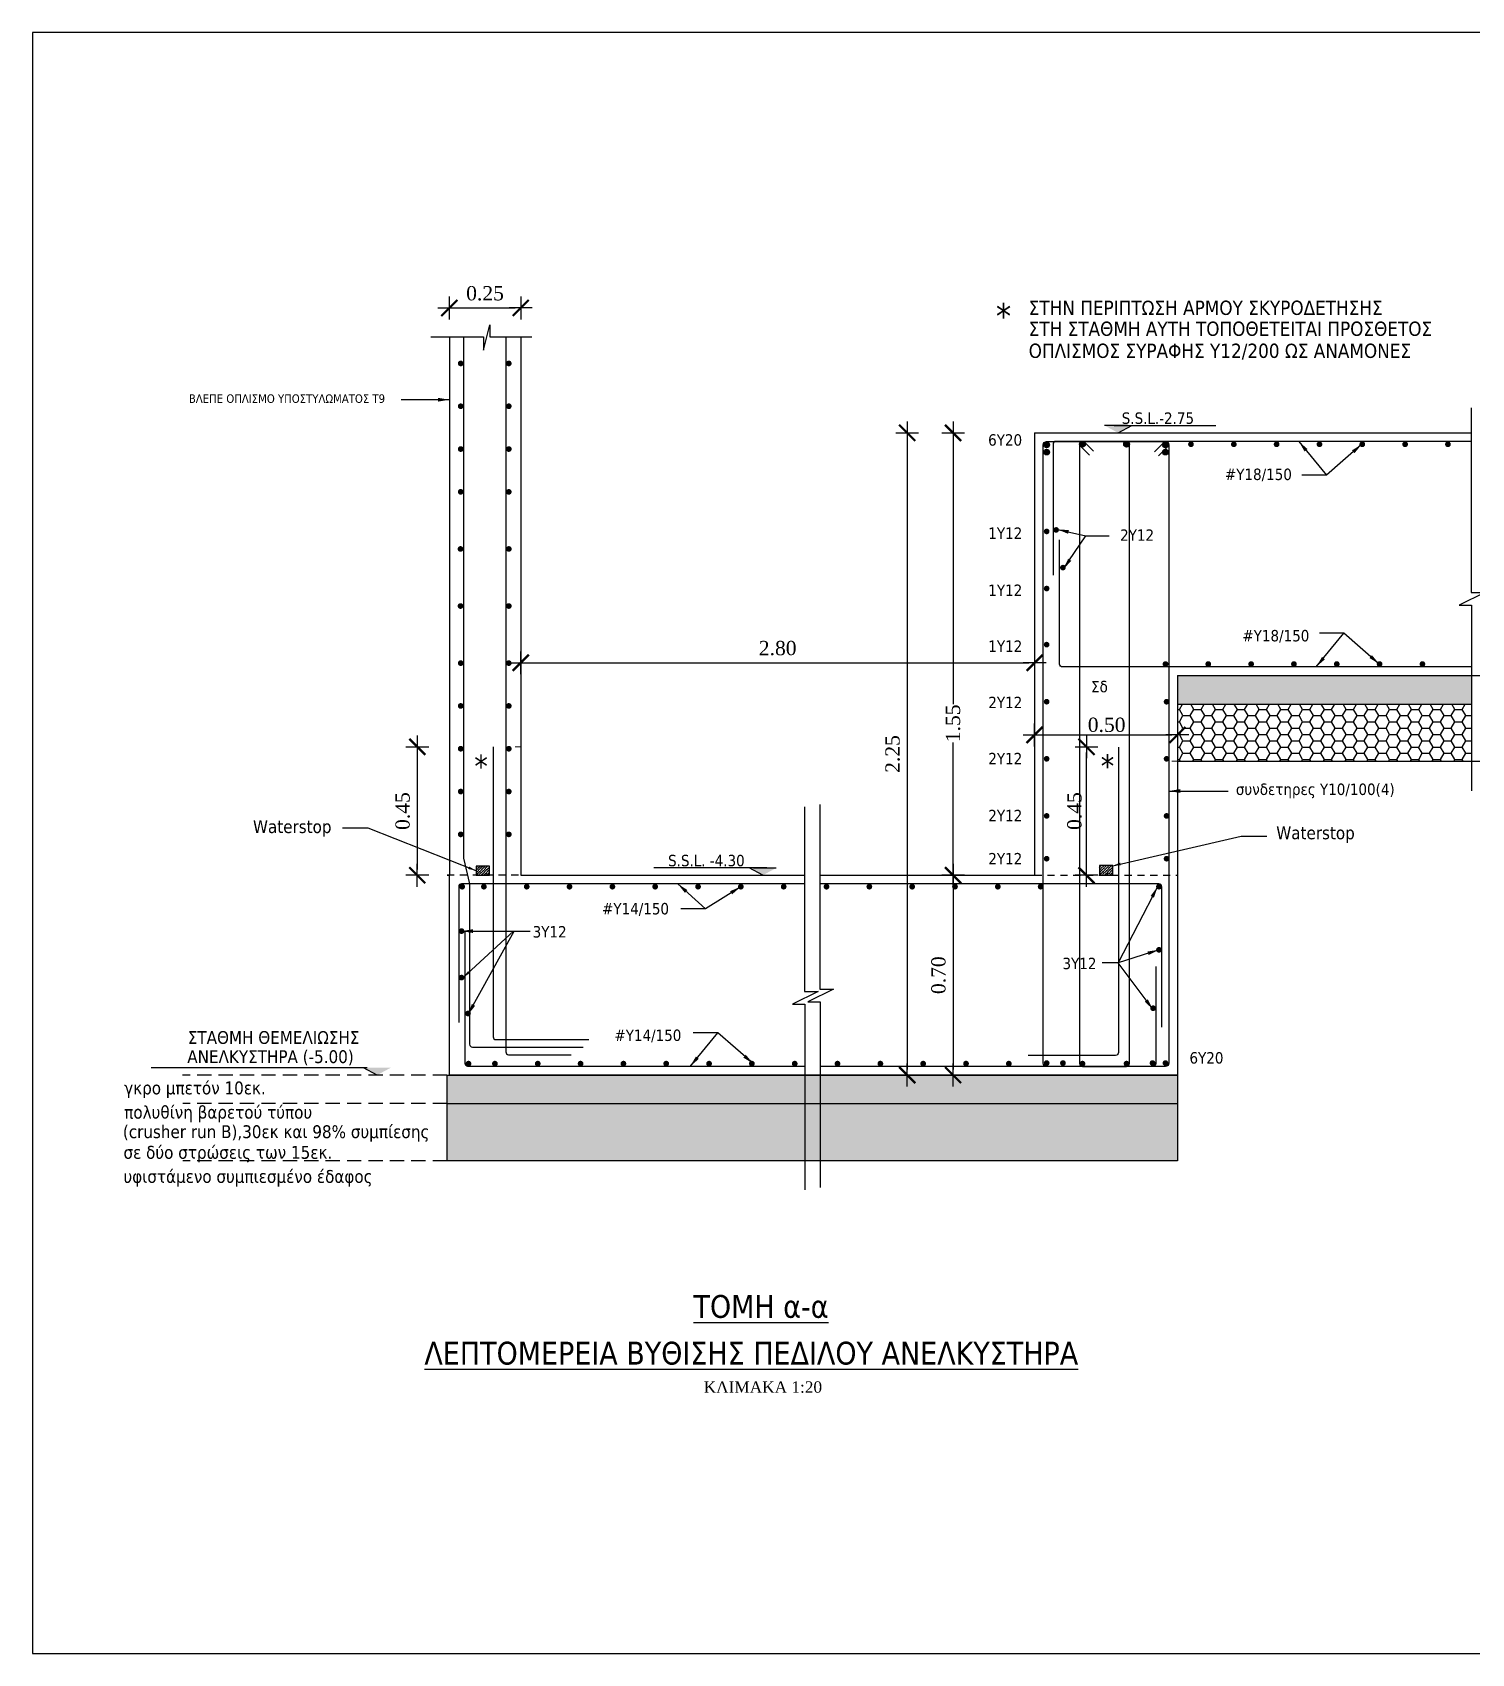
# Model space of a CAD drawing. Header units: millimetres. Extents: x -2171 to 1563, y -1758 to -1505.
# Drawn here: x -1729.93 to -1704.73, y -1584.07 to -1555.67 of the extents above; entities that cross this region are included whole.
import ezdxf

# ---------------------------------------------------------------- set-up
doc = ezdxf.new("R2010")
doc.units = ezdxf.units.MM
doc.header["$PDMODE"] = 32
doc.linetypes.add('DOT', pattern=[0.025, 0, -0.025])
doc.linetypes.add('HIDDEN', pattern=[0.375, 0.25, -0.125])
doc.layers.get('Defpoints').update_dxf_attribs({"color": 6})
for name, color, linetype in [('-S-TOMES', 7, 'Continuous'), ('-S_TEXT', 3, 'Continuous'), ('A-COLUM', 7, 'Continuous'), ('AM_5', 7, 'Continuous'), ('ammoxaliko', 4, 'Continuous'), ('concrete', 252, 'Continuous'), ('dim', 2, 'Continuous'), ('dokoi', 91, 'Continuous'), ('LFEK', 3, 'Continuous'), ('SXK', 6, 'Continuous'), ('SXOLIA', 1, 'Continuous'), ('TEXT-S', 120, 'Continuous')]:
    doc.layers.add(name, color=color, linetype=linetype)
doc.styles.add('1-100', font='arial.ttf', dxfattribs={"width": 0.8})
doc.styles.add('EN-GR', font='wgsimpl.shx', dxfattribs={"width": 1.2})
doc.styles.get("Standard").update_dxf_attribs({"font": 'tahoma.ttf'})
doc.styles.add('timesgr', font='times.ttf')
doc.styles.add('ΠΙΝΑΚΑΚΙ', font='times.ttf')
doc.dimstyles.new('Copy of 1-100', dxfattribs={"dimtxt": 0.18, "dimasz": 0.14, "dimexe": 0.14, "dimexo": 0.1, "dimgap": 0.09, "dimtad": 1, "dimdec": 0, "dimlfac": 100, "dimrnd": 5, "dimzin": 5, "dimdsep": 46, "dimtxsty": '1-100', "dimblk": 'OBLIQUE', "dimcen": 0.09, "dimclrd": 1, "dimclre": 1, "dimclrt": 2, "dimadec": 0, "dimazin": 0, "dimtfac": 1, "dimtdec": 0, "dimtix": 1, "dimtmove": 2, "dimatfit": 3, "dimfxl": 5, "dimfxlon": 1, "dimtolj": 1, "dimtzin": 5, "dimarcsym": 0})
doc.dimstyles.new('DIM-1_20', dxfattribs={"dimscale": 0.5, "dimtxt": 0.5, "dimasz": 0.2, "dimexe": 2, "dimexo": 0, "dimgap": 0.09, "dimtad": 0, "dimlfac": 0.2, "dimrnd": 0.001, "dimzin": 0, "dimdsep": 46, "dimtxsty": 'ΠΙΝΑΚΑΚΙ', "dimblk1": 'ROUDIM1', "dimblk2": 'ROUDIM1', "dimsah": 1, "dimcen": 0.09, "dimdle": 0.05, "dimse1": 1, "dimse2": 1, "dimclre": 240, "dimadec": 0, "dimazin": 0, "dimtfac": 1, "dimtmove": 2, "dimatfit": 3, "dimldrblk": 'ROUDIM1', "dimfxl": 1, "dimtvp": 0.9999, "dimtolj": 1, "dimtzin": 0, "dimarcsym": 0})
doc.dimstyles.new('MYDIM', dxfattribs={"dimtxt": 0.14, "dimasz": 0.2, "dimexe": 0.1, "dimexo": 0.325, "dimgap": 0.1, "dimtad": 1, "dimrnd": 0.05, "dimzin": 4, "dimdsep": 46, "dimtxsty": 'EN-GR', "dimblk1": 'OBLIQUE', "dimblk2": 'OBLIQUE', "dimsah": 1, "dimcen": 2.5, "dimdle": 0.05, "dimclrd": 5, "dimclre": 5, "dimclrt": 5, "dimadec": 0, "dimazin": 0, "dimtfac": 1, "dimtix": 1, "dimtmove": 2, "dimatfit": 0, "dimfxl": 1, "dimtvp": 1, "dimtolj": 1, "dimtzin": 0, "dimlwd": -1, "dimlwe": -1, "dimarcsym": 0})

# ---------------------------------------------------------------- blocks, each defined once
blk = doc.blocks.new('ROUDIM1')
at = {"layer": 'dim'}
for p, q in [((0, 2), (0, -2)), ((2, 0), (-2, 0))]:
    blk.add_line(p, q, dxfattribs=at)
at = {"layer": 'dim', "const_width": 0.4}
blk.add_lwpolyline([(1.41, 1.41), (-1.41, -1.41)], dxfattribs=at)
blk = doc.blocks.new('*D2244')
at = {"layer": 'Defpoints', "color": 0, "ltscale": 0.5, "transparency": 16777216}
for p in [(-1709.879, -1567.975), (-1709.879, -1568.403), (-1712.379, -1568.929)]:
    blk.add_point(p, dxfattribs=at)
at = {"layer": 'dim', "color": 0, "lineweight": -2, "ltscale": 0.8, "transparency": 16777216}
blk.add_line((-1712.279, -1567.975), (-1709.979, -1567.975), dxfattribs=at)
at = {"layer": 'dim', "color": 0, "lineweight": -2, "ltscale": 0.5, "transparency": 16777216, "xscale": 0.1, "yscale": 0.1, "zscale": 0.1, "rotation": 180}
blk.add_blockref('ROUDIM1', (-1712.379, -1567.975), dxfattribs=at)
at = {"layer": 'dim', "color": 0, "lineweight": -2, "ltscale": 0.5, "transparency": 16777216, "xscale": 0.1, "yscale": 0.1, "zscale": 0.1}
blk.add_blockref('ROUDIM1', (-1709.879, -1567.975), dxfattribs=at)
at = {"layer": 'dim', "color": 0, "ltscale": 0.5, "transparency": 16777216, "insert": (-1711.118, -1567.8), "char_height": 0.25, "attachment_point": 5, "style": 'ΠΙΝΑΚΑΚΙ'}
blk.add_mtext('\\A1;0.50', dxfattribs=at)
blk = doc.blocks.new('*D2245')
at = {"layer": 'Defpoints', "color": 0, "ltscale": 0.5, "transparency": 16777216}
for p in [(-1721.379, -1560.495), (-1722.629, -1561), (-1721.379, -1561)]:
    blk.add_point(p, dxfattribs=at)
at = {"layer": 'dim', "color": 0, "lineweight": -2, "ltscale": 0.8, "transparency": 16777216}
blk.add_line((-1722.529, -1560.495), (-1721.479, -1560.495), dxfattribs=at)
at = {"layer": 'dim', "color": 0, "lineweight": -2, "ltscale": 0.5, "transparency": 16777216, "xscale": 0.1, "yscale": 0.1, "zscale": 0.1, "rotation": 180}
blk.add_blockref('ROUDIM1', (-1722.629, -1560.495), dxfattribs=at)
at = {"layer": 'dim', "color": 0, "lineweight": -2, "ltscale": 0.5, "transparency": 16777216, "xscale": 0.1, "yscale": 0.1, "zscale": 0.1}
blk.add_blockref('ROUDIM1', (-1721.379, -1560.495), dxfattribs=at)
at = {"layer": 'dim', "color": 0, "ltscale": 0.5, "transparency": 16777216, "insert": (-1722.004, -1560.24), "char_height": 0.25, "attachment_point": 5, "style": 'ΠΙΝΑΚΑΚΙ'}
blk.add_mtext('\\A1;0.25', dxfattribs=at)
blk = doc.blocks.new('*D2246')
at = {"layer": 'Defpoints', "color": 0, "ltscale": 0.5, "transparency": 16777216}
for p in [(-1712.379, -1562.684), (-1713.807, -1570.434), (-1712.626, -1570.434)]:
    blk.add_point(p, dxfattribs=at)
at = {"layer": 'dim', "color": 0, "lineweight": -2, "ltscale": 0.8, "transparency": 16777216}
for p, q in [((-1713.807, -1562.784), (-1713.807, -1567.437)), ((-1713.807, -1570.334), (-1713.807, -1568.106))]:
    blk.add_line(p, q, dxfattribs=at)
at = {"layer": 'dim', "color": 0, "lineweight": -2, "ltscale": 0.5, "transparency": 16777216, "xscale": 0.1, "yscale": 0.1, "zscale": 0.1}
for p, rotation in [((-1713.807, -1562.684), 90), ((-1713.807, -1570.434), 270)]:
    blk.add_blockref('ROUDIM1', p, dxfattribs=dict(at, rotation=rotation))
at = {"layer": 'dim', "color": 0, "ltscale": 0.5, "transparency": 16777216, "insert": (-1713.807, -1567.772), "char_height": 0.25, "attachment_point": 5, "rotation": 90, "style": 'ΠΙΝΑΚΑΚΙ'}
blk.add_mtext('\\A1;1.55', dxfattribs=at)
blk = doc.blocks.new('*D2247')
at = {"layer": 'Defpoints', "color": 0, "ltscale": 0.5, "transparency": 16777216}
for p in [(-1711.47, -1568.184), (-1709.879, -1568.184), (-1709.879, -1570.434)]:
    blk.add_point(p, dxfattribs=at)
at = {"layer": 'dim', "color": 0, "lineweight": -2, "ltscale": 0.8, "transparency": 16777216}
blk.add_line((-1711.47, -1570.334), (-1711.47, -1568.284), dxfattribs=at)
at = {"layer": 'dim', "color": 0, "lineweight": -2, "ltscale": 0.5, "transparency": 16777216, "xscale": 0.1, "yscale": 0.1, "zscale": 0.1}
for p, rotation in [((-1711.47, -1568.184), 90), ((-1711.47, -1570.434), 270)]:
    blk.add_blockref('ROUDIM1', p, dxfattribs=dict(at, rotation=rotation))
at = {"layer": 'dim', "color": 0, "ltscale": 0.5, "transparency": 16777216, "insert": (-1711.681, -1569.309), "char_height": 0.25, "attachment_point": 5, "rotation": 90, "style": 'ΠΙΝΑΚΑΚΙ'}
blk.add_mtext('\\A1;0.45', dxfattribs=at)
blk = doc.blocks.new('_Oblique')
at = {"color": 0, "linetype": 'ByBlock', "lineweight": -2}
blk.add_line((-0.5, -0.5), (0.5, 0.5), dxfattribs=at)
blk = doc.blocks.new('*D2248')
at = {"layer": 'Defpoints', "color": 0, "ltscale": 0.5, "transparency": 16777216}
for p in [(-1721.773, -1568.184), (-1723.191, -1570.434), (-1722.044, -1570.434)]:
    blk.add_point(p, dxfattribs=at)
at = {"layer": 'dim', "color": 0, "lineweight": -2, "ltscale": 0.8, "transparency": 16777216}
blk.add_line((-1723.191, -1568.284), (-1723.191, -1570.334), dxfattribs=at)
at = {"layer": 'dim', "color": 0, "lineweight": -2, "ltscale": 0.5, "transparency": 16777216, "xscale": 0.1, "yscale": 0.1, "zscale": 0.1}
for p, rotation in [((-1723.191, -1568.184), 90), ((-1723.191, -1570.434), 270)]:
    blk.add_blockref('ROUDIM1', p, dxfattribs=dict(at, rotation=rotation))
at = {"layer": 'dim', "color": 0, "ltscale": 0.5, "transparency": 16777216, "insert": (-1723.446, -1569.309), "char_height": 0.25, "attachment_point": 5, "rotation": 90, "style": 'ΠΙΝΑΚΑΚΙ'}
blk.add_mtext('\\A1;0.45', dxfattribs=at)
blk = doc.blocks.new('*D2249')
at = {"layer": 'Defpoints', "color": 0, "ltscale": 0.5, "transparency": 16777216}
for p in [(-1712.379, -1562.684), (-1721.379, -1562.934), (-1712.379, -1566.711)]:
    blk.add_point(p, dxfattribs=at)
at = {"layer": 'dim', "color": 0, "lineweight": -2, "ltscale": 0.8, "transparency": 16777216}
blk.add_line((-1721.279, -1566.711), (-1712.479, -1566.711), dxfattribs=at)
at = {"layer": 'dim', "color": 0, "lineweight": -2, "ltscale": 0.5, "transparency": 16777216, "xscale": 0.1, "yscale": 0.1, "zscale": 0.1, "rotation": 180}
blk.add_blockref('ROUDIM1', (-1721.379, -1566.711), dxfattribs=at)
at = {"layer": 'dim', "color": 0, "lineweight": -2, "ltscale": 0.5, "transparency": 16777216, "xscale": 0.1, "yscale": 0.1, "zscale": 0.1}
blk.add_blockref('ROUDIM1', (-1712.379, -1566.711), dxfattribs=at)
at = {"layer": 'dim', "color": 0, "ltscale": 0.5, "transparency": 16777216, "insert": (-1716.879, -1566.456), "char_height": 0.25, "attachment_point": 5, "style": 'ΠΙΝΑΚΑΚΙ'}
blk.add_mtext('\\A1;\\fTimes New Roman|b0|i0|c0|p18;2.80', dxfattribs=at)
blk = doc.blocks.new('*D2250')
at = {"layer": 'Defpoints', "color": 0, "ltscale": 0.5, "transparency": 16777216}
for p in [(-1713.807, -1570.434), (-1713.807, -1573.934), (-1713.807, -1573.934)]:
    blk.add_point(p, dxfattribs=at)
at = {"layer": 'dim', "color": 0, "lineweight": -2, "ltscale": 0.8, "transparency": 16777216}
blk.add_line((-1713.807, -1570.534), (-1713.807, -1573.834), dxfattribs=at)
at = {"layer": 'dim', "color": 0, "lineweight": -2, "ltscale": 0.5, "transparency": 16777216, "xscale": 0.1, "yscale": 0.1, "zscale": 0.1}
for p, rotation in [((-1713.807, -1570.434), 90), ((-1713.807, -1573.934), 270)]:
    blk.add_blockref('ROUDIM1', p, dxfattribs=dict(at, rotation=rotation))
at = {"layer": 'dim', "color": 0, "ltscale": 0.5, "transparency": 16777216, "insert": (-1714.062, -1572.184), "char_height": 0.25, "attachment_point": 5, "rotation": 90, "style": 'ΠΙΝΑΚΑΚΙ'}
blk.add_mtext('\\A1;0.70', dxfattribs=at)
blk = doc.blocks.new('*D2251')
at = {"layer": 'Defpoints', "color": 0, "ltscale": 0.5, "transparency": 16777216}
for p in [(-1704.732, -1562.684), (-1702.181, -1562.684), (-1704.728, -1566.934)]:
    blk.add_point(p, dxfattribs=at)
at = {"layer": 'dim', "color": 0, "lineweight": -2, "ltscale": 0.8, "transparency": 16777216}
blk.add_line((-1702.181, -1566.834), (-1702.181, -1562.784), dxfattribs=at)
at = {"layer": 'dim', "color": 0, "lineweight": -2, "ltscale": 0.5, "transparency": 16777216, "xscale": 0.1, "yscale": 0.1, "zscale": 0.1}
for p, rotation in [((-1702.181, -1562.684), 90), ((-1702.181, -1566.934), 270)]:
    blk.add_blockref('ROUDIM1', p, dxfattribs=dict(at, rotation=rotation))
at = {"layer": 'dim', "color": 0, "ltscale": 0.5, "transparency": 16777216, "insert": (-1702.436, -1564.809), "char_height": 0.25, "attachment_point": 5, "rotation": 90, "style": 'ΠΙΝΑΚΑΚΙ'}
blk.add_mtext('\\A1;0.85', dxfattribs=at)
blk = doc.blocks.new('*D2252')
at = {"layer": 'Defpoints', "color": 0, "ltscale": 0.5, "transparency": 16777216}
for p in [(-1712.379, -1562.684), (-1714.611, -1573.934), (-1712.379, -1573.934)]:
    blk.add_point(p, dxfattribs=at)
at = {"layer": 'dim', "color": 0, "lineweight": -2, "ltscale": 0.8, "transparency": 16777216}
blk.add_line((-1714.611, -1562.784), (-1714.611, -1573.834), dxfattribs=at)
at = {"layer": 'dim', "color": 0, "lineweight": -2, "ltscale": 0.5, "transparency": 16777216, "xscale": 0.1, "yscale": 0.1, "zscale": 0.1}
for p, rotation in [((-1714.611, -1562.684), 90), ((-1714.611, -1573.934), 270)]:
    blk.add_blockref('ROUDIM1', p, dxfattribs=dict(at, rotation=rotation))
at = {"layer": 'dim', "color": 0, "ltscale": 0.5, "transparency": 16777216, "insert": (-1714.866, -1568.309), "char_height": 0.25, "attachment_point": 5, "rotation": 90, "style": 'ΠΙΝΑΚΑΚΙ'}
blk.add_mtext('\\A1;2.25', dxfattribs=at)

msp = doc.modelspace()

# ---------------------------------------------------------------- hatches: boundary and pattern name
at = {"layer": 'AM_5', "ltscale": 0.5, "transparency": 33554572}
h = msp.add_hatch(dxfattribs=at)
h.set_pattern_fill('ANSI36', color=8, scale=0.01)
h.set_pattern_definition([(45, (-1722.161123, -1570.433598), (0.016838, 0.0617393), [0.079375, -0.015875, 0, -0.015875])])
h.paths.add_polyline_path([(-1722.1611, -1570.4336), (-1721.9269, -1570.4336), (-1721.9269, -1570.2725), (-1722.1611, -1570.2725)])
h = msp.add_hatch(dxfattribs=at)
h.set_pattern_fill('ANSI36', color=8, scale=0.01)
h.set_pattern_definition([(45, (-1711.245756, -1570.433598), (0.016838, 0.0617393), [0.079375, -0.015875, 0, -0.015875])])
h.paths.add_polyline_path([(-1711.2458, -1570.4336), (-1711.0116, -1570.4336), (-1711.0116, -1570.2617), (-1711.2458, -1570.2617)])
at = {"layer": 'ammoxaliko'}
h = msp.add_hatch(dxfattribs=at)
h.set_pattern_fill('HONEY', color=256, scale=0.04, style=0)
h.set_pattern_definition([(0, (-1961.43205, -1538.49099), (0.1905, 0.109985226), [0.127, -0.254]), (120, (-1961.43205, -1538.49099), (-0.1905, 0.109985227), [0.127, -0.254]), (60, (-1961.43205, -1538.49099), (4e-10, 0.21997045), [-0.254, 0.127])])
h.paths.add_polyline_path([(-1709.8787, -1567.4336), (-1709.8787, -1568.4336), (-1704.7275, -1568.4336), (-1704.7275, -1567.4336)])
h = msp.add_hatch(dxfattribs=at)
h.set_pattern_fill('HONEY', color=256, style=0)
h.set_pattern_definition([(0, (-3046.03776, -1621.50093), (0.1875, 0.1082531755), [0.125, -0.25]), (120, (-3046.03776, -1621.50093), (-0.1875, 0.1082531755), [0.125, -0.25]), (60, (-3046.03776, -1621.50093), (0, 0.216506351), [-0.25, 0.125])])
h.paths.add_polyline_path([(-1722.6708, -1574.4336), (-1722.6708, -1575.4336), (-1709.8787, -1575.4336), (-1709.8787, -1574.4336)])
at = {"layer": 'concrete', "linetype": 'Continuous', "lineweight": 0}
for points in [[(-1709.8787, -1566.9336), (-1709.8787, -1567.4336), (-1704.7275, -1567.4336), (-1704.7275, -1566.9336)], [(-1722.6708, -1573.9336), (-1722.6708, -1574.4336), (-1709.8787, -1574.4336), (-1709.8787, -1573.9336), (-1709.8787, -1573.9336)]]:
    msp.add_hatch(color=256, dxfattribs=at).paths.add_polyline_path(points)
at = {"layer": 'LFEK'}
for points in [[(-1712.1187, -1562.8936, -1), (-1712.2187, -1562.8936, -1)], [(-1711.4908, -1562.8836, -1), (-1711.5908, -1562.8836, -1)], [(-1710.7193, -1562.8836, -1), (-1710.8193, -1562.8836, -1)], [(-1710.0387, -1562.8936, -1), (-1710.1387, -1562.8936, -1)], [(-1712.1187, -1563.0206, -1), (-1712.2187, -1563.0206, -1)], [(-1710.0387, -1563.0206, -1), (-1710.1387, -1563.0206, -1)], [(-1712.1187, -1564.4104, -1), (-1712.2187, -1564.4104, -1)], [(-1711.9532, -1564.3836, -1), (-1712.0532, -1564.3836, -1)], [(-1711.8343, -1565.044, -1), (-1711.9343, -1565.044, -1)], [(-1712.1187, -1565.4104, -1), (-1712.2187, -1565.4104, -1)], [(-1712.1187, -1566.3936, -1), (-1712.2187, -1566.3936, -1)], [(-1712.1187, -1567.3936, -1), (-1712.2187, -1567.3936, -1)], [(-1710.019, -1567.3936, -1), (-1710.119, -1567.3936, -1)], [(-1712.1187, -1568.3936, -1), (-1712.2187, -1568.3936, -1)], [(-1710.019, -1568.3936, -1), (-1710.119, -1568.3936, -1)], [(-1712.1187, -1569.3936, -1), (-1712.2187, -1569.3936, -1)], [(-1710.019, -1569.3936, -1), (-1710.119, -1569.3936, -1)], [(-1712.1187, -1570.1436, -1), (-1712.2187, -1570.1436, -1)], [(-1710.019, -1570.1436, -1), (-1710.119, -1570.1436, -1)]]:
    msp.add_hatch(color=256, dxfattribs=at).paths.add_polyline_path(points)
at = {"layer": 'SXK', "ltscale": 0.001}
for points in [[(-1710.7512, -1562.5554), (-1710.679, -1562.5554), (-1710.9161, -1562.6836), (-1711.1531, -1562.5554)], [(-1717.3053, -1570.3054), (-1717.3774, -1570.3054), (-1717.1404, -1570.4336), (-1716.9033, -1570.3054)], [(-1724.0575, -1573.8054), (-1724.1296, -1573.8054), (-1723.8926, -1573.9336), (-1723.6555, -1573.8054)]]:
    msp.add_hatch(color=1, dxfattribs=at).paths.add_polyline_path(points)

# ---------------------------------------------------------------- linework, layer by layer
at = {"layer": '-S-TOMES'}
for p, q in [((-1722.6287, -1560.9996), (-1722.6287, -1570.4336)), ((-1712.3787, -1562.6836), (-1704.732, -1562.6836)), ((-1712.3787, -1562.6836), (-1712.3787, -1570.4336)), ((-1721.3787, -1562.9336), (-1721.3787, -1570.4336)), ((-1709.8787, -1566.9336), (-1704.7275, -1566.9336)), ((-1709.8787, -1566.9336), (-1709.8787, -1573.9336)), ((-1721.3787, -1570.4336), (-1716.4078, -1570.4336)), ((-1722.669, -1573.9336), (-1709.8787, -1573.9336))]:
    msp.add_line(p, q, dxfattribs=at)
at = {"layer": '-S_TEXT', "ltscale": 5}
msp.add_lwpolyline([(-1688.9802, -1555.6684), (-1729.9302, -1555.6684), (-1729.9302, -1584.0684), (-1688.9802, -1584.0684)], close=True, dxfattribs=at)
at = {"layer": 'A-COLUM'}
for p, q in [((-1721.3787, -1561.0041), (-1721.3787, -1570.4336)), ((-1721.3787, -1562.4336), (-1721.3787, -1570.4336)), ((-1722.669, -1570.4336), (-1722.6287, -1570.4336)), ((-1722.6287, -1573.9336), (-1722.6287, -1570.4336)), ((-1716.139, -1570.4336), (-1712.3787, -1570.4336)), ((-1709.8787, -1573.9336), (-1722.6287, -1573.9336))]:
    msp.add_line(p, q, dxfattribs=at)
at = {"layer": 'A-COLUM', "linetype": 'HIDDEN'}
for p, q in [((-1704.7275, -1566.9336), (-1699.8078, -1566.9336)), ((-1704.7275, -1566.9336), (-1699.8078, -1566.9336)), ((-1704.7275, -1568.4336), (-1699.8078, -1568.4336)), ((-1704.7275, -1568.4336), (-1699.8078, -1568.4336)), ((-1722.6708, -1573.9336), (-1727.305, -1573.9336)), ((-1722.6708, -1574.4336), (-1727.2972, -1574.4336)), ((-1722.6708, -1575.4336), (-1727.2934, -1575.4336))]:
    msp.add_line(p, q, dxfattribs=at)
at = {"layer": 'A-COLUM'}
for points in [[(-1722.9507, -1560.9996), (-1722.0288, -1560.9996), (-1722.0288, -1561.2368), (-1721.9214, -1560.7884), (-1721.9214, -1561.0041), (-1721.1861, -1561.0041)], [(-1704.732, -1562.2465), (-1704.732, -1565.4791), (-1704.4948, -1565.4791), (-1704.9432, -1565.7004), (-1704.7275, -1565.7004), (-1704.7275, -1568.9521)], [(-1716.4078, -1569.2371), (-1716.4078, -1572.4697), (-1716.1705, -1572.4697), (-1716.6189, -1572.6911), (-1716.4033, -1572.6911), (-1716.4033, -1575.9427)], [(-1716.139, -1569.1968), (-1716.139, -1572.4294), (-1715.9018, -1572.4294), (-1716.3502, -1572.6508), (-1716.1345, -1572.6508), (-1716.1345, -1575.9024)]]:
    msp.add_lwpolyline(points, dxfattribs=at)
at = {"layer": 'AM_5', "ltscale": 0.5}
for points in [[(-1722.1611, -1570.4336), (-1721.9269, -1570.4336), (-1721.9269, -1570.2725), (-1722.1611, -1570.2725)], [(-1711.2458, -1570.4336), (-1711.0116, -1570.4336), (-1711.0116, -1570.2617), (-1711.2458, -1570.2617)]]:
    msp.add_lwpolyline(points, close=True, dxfattribs=at)
at = {"layer": 'dim', "linetype": 'DOT', "lineweight": 0, "ltscale": 500}
for p, q in [((-1721.3787, -1568.1836), (-1722.1664, -1568.1836)), ((-1709.8787, -1568.4336), (-1712.3787, -1568.4336))]:
    msp.add_line(p, q, dxfattribs=at)
at = {"layer": 'dokoi', "color": 10, "linetype": 'HIDDEN', "ltscale": 0.5}
for p, q in [((-1721.419, -1570.4336), (-1722.669, -1570.4336)), ((-1712.3787, -1570.4336), (-1709.8787, -1570.4336))]:
    msp.add_line(p, q, dxfattribs=at)
at = {"layer": 'LFEK'}
msp.add_lwpolyline([(-1722.3787, -1560.9996), (-1722.3787, -1570.1329)], dxfattribs=at)
for points in [[(-1721.6406, -1561.0041), (-1721.6406, -1573.528, 0.4142136), (-1721.5906, -1573.578), (-1720.4965, -1573.578)], [(-1704.732, -1562.8336), (-1712.006, -1562.8336, 0.4142136), (-1712.056, -1562.8836), (-1712.056, -1565.1792)], [(-1711.4201, -1563.0751), (-1711.5762, -1562.919, -1), (-1711.5055, -1562.8482), (-1711.3494, -1563.0044)], [(-1710.2094, -1563.0851), (-1710.0533, -1562.929, 1), (-1710.124, -1562.8582), (-1710.2801, -1563.0144)], [(-1704.7275, -1566.7836), (-1711.8911, -1566.7836, -0.4142136), (-1711.9411, -1566.7336), (-1711.9411, -1564.5591)], [(-1721.8621, -1568.1836), (-1721.8621, -1573.2621, 0.4142136), (-1721.8121, -1573.3121), (-1720.1867, -1573.3121)], [(-1710.9107, -1568.1871), (-1710.9107, -1573.5396, -0.4142136), (-1710.9607, -1573.5896), (-1712.4932, -1573.5896)], [(-1722.3787, -1570.1329), (-1722.2773, -1570.5836), (-1722.2746, -1573.3945, 0.4139258), (-1722.2246, -1573.4444), (-1720.2826, -1573.4444)], [(-1716.4078, -1570.5836), (-1722.414, -1570.5836, 0.4142136), (-1722.464, -1570.6336), (-1722.464, -1573.0133)], [(-1710.1519, -1573.0949), (-1710.1519, -1570.6336, 0.4142136), (-1710.2019, -1570.5836), (-1716.139, -1570.5836)], [(-1716.4033, -1573.7836), (-1722.3024, -1573.7836, -0.4142136), (-1722.3524, -1573.7336), (-1722.3524, -1571.4063)], [(-1710.2568, -1572.031), (-1710.2568, -1573.7336, -0.4142136), (-1710.3068, -1573.7836), (-1716.1345, -1573.7836)]]:
    msp.add_lwpolyline(points, format="xyb", dxfattribs=at)
at = {"layer": 'LFEK', "const_width": 0.05}
for points in [[(-1722.4549, -1561.4672, 1), (-1722.4049, -1561.4672, 1)], [(-1721.563, -1561.4672, -1), (-1721.613, -1561.4672, -1)], [(-1722.4549, -1562.2172, 1), (-1722.4049, -1562.2172, 1)], [(-1721.563, -1562.2172, -1), (-1721.613, -1562.2172, -1)], [(-1709.6163, -1562.8836, -1), (-1709.6663, -1562.8836, -1)], [(-1708.8663, -1562.8836, -1), (-1708.9163, -1562.8836, -1)], [(-1708.1163, -1562.8836, -1), (-1708.1663, -1562.8836, -1)], [(-1707.3663, -1562.8836, -1), (-1707.4163, -1562.8836, -1)], [(-1706.6163, -1562.8836, -1), (-1706.6663, -1562.8836, -1)], [(-1705.8663, -1562.8836, -1), (-1705.9163, -1562.8836, -1)], [(-1705.1163, -1562.8836, -1), (-1705.1663, -1562.8836, -1)], [(-1722.4549, -1562.9672, 1), (-1722.4049, -1562.9672, 1)], [(-1721.563, -1562.9672, -1), (-1721.613, -1562.9672, -1)], [(-1722.4549, -1563.7172, 1), (-1722.4049, -1563.7172, 1)], [(-1721.563, -1563.7172, -1), (-1721.613, -1563.7172, -1)], [(-1722.4081, -1564.7172, -1), (-1722.4581, -1564.7172, -1)], [(-1721.563, -1564.7172, -1), (-1721.613, -1564.7172, -1)], [(-1722.4081, -1565.7172, -1), (-1722.4581, -1565.7172, -1)], [(-1721.563, -1565.7172, -1), (-1721.613, -1565.7172, -1)], [(-1722.4549, -1566.7172, 1), (-1722.4049, -1566.7172, 1)], [(-1721.563, -1566.7172, -1), (-1721.613, -1566.7172, -1)], [(-1710.0632, -1566.7336, -1), (-1710.1132, -1566.7336, -1)], [(-1709.3132, -1566.7336, -1), (-1709.3632, -1566.7336, -1)], [(-1708.5632, -1566.7336, -1), (-1708.6132, -1566.7336, -1)], [(-1707.8132, -1566.7336, -1), (-1707.8632, -1566.7336, -1)], [(-1707.0632, -1566.7336, -1), (-1707.1132, -1566.7336, -1)], [(-1706.3132, -1566.7336, -1), (-1706.3632, -1566.7336, -1)], [(-1705.5632, -1566.7336, -1), (-1705.6132, -1566.7336, -1)], [(-1722.4549, -1567.4672, 1), (-1722.4049, -1567.4672, 1)], [(-1721.563, -1567.4672, -1), (-1721.613, -1567.4672, -1)], [(-1722.4549, -1568.2172, 1), (-1722.4049, -1568.2172, 1)], [(-1721.563, -1568.2172, -1), (-1721.613, -1568.2172, -1)], [(-1722.4549, -1568.9672, 1), (-1722.4049, -1568.9672, 1)], [(-1721.563, -1568.9672, -1), (-1721.613, -1568.9672, -1)], [(-1722.4549, -1569.7172, 1), (-1722.4049, -1569.7172, 1)], [(-1721.563, -1569.7172, -1), (-1721.613, -1569.7172, -1)], [(-1722.4293, -1570.6336, 1), (-1722.3793, -1570.6336, 1)], [(-1722.0489, -1570.6336, 1), (-1721.9989, -1570.6336, 1)], [(-1721.2989, -1570.6336, 1), (-1721.2489, -1570.6336, 1)], [(-1720.5489, -1570.6336, 1), (-1720.4989, -1570.6336, 1)], [(-1719.7989, -1570.6336, 1), (-1719.7489, -1570.6336, 1)], [(-1719.0489, -1570.6336, 1), (-1718.9989, -1570.6336, 1)], [(-1718.2989, -1570.6336, 1), (-1718.2489, -1570.6336, 1)], [(-1717.5489, -1570.6336, 1), (-1717.4989, -1570.6336, 1)], [(-1716.7989, -1570.6336, 1), (-1716.7489, -1570.6336, 1)], [(-1716.0489, -1570.6336, 1), (-1715.9989, -1570.6336, 1)], [(-1715.2989, -1570.6336, 1), (-1715.2489, -1570.6336, 1)], [(-1714.5489, -1570.6336, 1), (-1714.4989, -1570.6336, 1)], [(-1713.7989, -1570.6336, 1), (-1713.7489, -1570.6336, 1)], [(-1713.0489, -1570.6336, 1), (-1712.9989, -1570.6336, 1)], [(-1712.2989, -1570.6336, 1), (-1712.2489, -1570.6336, 1)], [(-1710.2269, -1570.6336, 1), (-1710.1769, -1570.6336, 1)], [(-1722.3898, -1571.4118, -1), (-1722.4398, -1571.4118, -1)], [(-1710.2269, -1571.7397, 1), (-1710.1769, -1571.7397, 1)], [(-1722.3898, -1572.2263, -1), (-1722.4398, -1572.2263, -1)], [(-1710.3296, -1572.7626, 1), (-1710.2796, -1572.7626, 1)], [(-1722.2777, -1572.8546, -1), (-1722.3277, -1572.8546, -1)], [(-1722.3186, -1573.7336, -1), (-1722.2686, -1573.7336, -1)], [(-1721.8558, -1573.7336, -1), (-1721.8058, -1573.7336, -1)], [(-1721.1058, -1573.7336, -1), (-1721.0558, -1573.7336, -1)], [(-1720.3558, -1573.7336, -1), (-1720.3058, -1573.7336, -1)], [(-1719.6058, -1573.7336, -1), (-1719.5558, -1573.7336, -1)], [(-1718.8558, -1573.7336, -1), (-1718.8058, -1573.7336, -1)], [(-1718.1058, -1573.7336, -1), (-1718.0558, -1573.7336, -1)], [(-1717.3558, -1573.7336, -1), (-1717.3058, -1573.7336, -1)], [(-1716.6058, -1573.7336, -1), (-1716.5558, -1573.7336, -1)], [(-1715.8558, -1573.7336, -1), (-1715.8058, -1573.7336, -1)], [(-1715.1058, -1573.7336, -1), (-1715.0558, -1573.7336, -1)], [(-1714.3558, -1573.7336, -1), (-1714.3058, -1573.7336, -1)], [(-1713.6058, -1573.7336, -1), (-1713.5558, -1573.7336, -1)], [(-1712.8558, -1573.7336, -1), (-1712.8058, -1573.7336, -1)], [(-1712.1937, -1573.7236, 1), (-1712.1437, -1573.7236, 1)], [(-1711.9082, -1573.7236, 1), (-1711.8582, -1573.7236, 1)], [(-1711.5658, -1573.7336, 1), (-1711.5158, -1573.7336, 1)], [(-1710.7943, -1573.7336, 1), (-1710.7443, -1573.7336, 1)], [(-1710.3392, -1573.7236, 1), (-1710.2892, -1573.7236, 1)], [(-1710.1137, -1573.7236, 1), (-1710.0637, -1573.7236, 1)]]:
    msp.add_lwpolyline(points, format="xyb", close=True, dxfattribs=at)
at = {"layer": 'LFEK'}
for points in [[(-1710.0887, -1573.7836), (-1712.1687, -1573.7836, -0.4142136), (-1712.2287, -1573.7236), (-1712.2287, -1562.8936, -0.4142136), (-1712.1687, -1562.8336), (-1710.0887, -1562.8336, -0.4142136), (-1710.0287, -1562.8936), (-1710.0287, -1573.7236, -0.4142136)], [(-1710.7193, -1562.8836, 0.4142136), (-1710.7693, -1562.8336), (-1711.5408, -1562.8336, 0.4142136), (-1711.5908, -1562.8836), (-1711.5908, -1573.7336, 0.4142136), (-1711.5408, -1573.7836), (-1710.7693, -1573.7836, 0.4142136), (-1710.7193, -1573.7336)]]:
    msp.add_lwpolyline(points, format="xyb", close=True, dxfattribs=at)
at = {"layer": 'LFEK', "ltscale": 0.001}
for centre in [(-1712.1687, -1562.8936), (-1711.5408, -1562.8836), (-1710.7693, -1562.8836), (-1710.0887, -1562.8936), (-1712.1687, -1563.0206), (-1710.0887, -1563.0206)]:
    msp.add_circle(centre, 0.05, dxfattribs=at)
at = {"layer": 'SXK', "color": 1}
for p, q in [((-1710.7512, -1562.5554), (-1711.1531, -1562.5554)), ((-1710.9882, -1562.5554), (-1709.206, -1562.5554)), ((-1710.9161, -1562.6836), (-1710.679, -1562.5554)), ((-1717.0682, -1570.3054), (-1719.0504, -1570.3054)), ((-1717.1404, -1570.4336), (-1717.3774, -1570.3054)), ((-1717.3053, -1570.3054), (-1716.9033, -1570.3054)), ((-1724.07, -1573.8054), (-1727.8503, -1573.8054)), ((-1723.8926, -1573.9336), (-1724.1296, -1573.8054))]:
    msp.add_line(p, q, dxfattribs=at)
at = {"layer": 'SXOLIA'}
for p, q in [((-1709.8787, -1567.4336), (-1704.7275, -1567.4336)), ((-1709.8787, -1568.4336), (-1704.7275, -1568.4336)), ((-1722.6708, -1573.9336), (-1722.6708, -1575.4336)), ((-1722.6708, -1574.4336), (-1709.8787, -1574.4336)), ((-1722.6287, -1574.4336), (-1709.8787, -1574.4336)), ((-1709.8787, -1575.4336), (-1722.669, -1575.4336))]:
    msp.add_line(p, q, dxfattribs=at)
at = {"layer": 'SXOLIA', "ltscale": 1000}
msp.add_line((-1709.8787, -1573.9336), (-1709.8787, -1575.4336), dxfattribs=at)

# ---------------------------------------------------------------- texts
at = {"layer": '-S_TEXT'}
for s, p in [('Waterstop', (-1726.0679, -1569.6939)), ('Waterstop', (-1708.1478, -1569.8031)), ('ΣΤΑΘΜΗ ΘΕΜΕΛΙΩΣΗΣ', (-1727.2085, -1573.388)), ('ΑΝΕΛΚΥΣΤΗΡΑ (-5.00)', (-1727.2181, -1573.7237)), ('γκρο μπετόν 10εκ.', (-1728.3222, -1574.2713)), ('πολυθίνη βαρετού τύπου', (-1728.3222, -1574.6966)), ('(crusher run B),30εκ και 98%%% συμπίεσης', (-1728.3465, -1575.0386)), ('σε δύο στρώσεις των 15εκ. ', (-1728.3358, -1575.4004)), ('υφιστάμενο συμπιεσμένο έδαφος', (-1728.3365, -1575.8225))]:
    msp.add_text(s, height=0.225, dxfattribs=at).set_placement(p)
at = {"layer": 'SXK', "color": 10}
for height, p in [(0.45, (-1713.056, -1560.8599)), (0.4, (-1722.1913, -1568.7222)), (0.4, (-1711.2211, -1568.718))]:
    msp.add_text('*', height=height, dxfattribs=at).set_placement(p)
at = {"layer": 'SXK', "color": 3}
for s, p in [('%%UΤΟΜΗ α-α', (-1718.3535, -1578.187)), ('%%UΛΕΠΤΟΜΕΡΕΙΑ ΒΥΘΙΣΗΣ ΠΕΔΙΛΟΥ ΑΝΕΛΚΥΣΤΗΡΑ', (-1723.0659, -1579.0054))]:
    msp.add_text(s, height=0.4, dxfattribs=at).set_placement(p)
at = {"layer": 'TEXT-S'}
for s, height, p in [('ΣΤΗΝ ΠΕΡΙΠΤΩΣΗ ΑΡΜΟΥ ΣΚΥΡΟΔΕΤΗΣΗΣ', 0.25, (-1712.4838, -1560.6171)), ('ΣΤΗ ΣΤΑΘΜΗ ΑΥΤΗ ΤΟΠΟΘΕΤΕΙΤΑΙ ΠΡΟΣΘΕΤΟΣ', 0.25, (-1712.4838, -1560.984)), ('ΟΠΛΙΣΜΟΣ ΣΥΡΑΦΗΣ Υ12/200 ΩΣ ΑΝΑΜΟΝΕΣ', 0.25, (-1712.4838, -1561.3703)), ('ΒΛΕΠΕ ΟΠΛΙΣΜΟ ΥΠΟΣΤΥΛΩΜΑΤΟΣ T9', 0.15, (-1727.1906, -1562.1583)), ('S.S.L.-2.75', 0.2, (-1710.8538, -1562.5256)), ('6Y20', 0.2, (-1713.1932, -1562.9074)), ('#Y18/150', 0.2, (-1709.0464, -1563.5099)), ('1Y12', 0.2, (-1713.1903, -1564.5411)), ('2Y12', 0.2, (-1710.8822, -1564.5746)), ('1Y12', 0.2, (-1713.1903, -1565.5411)), ('#Y18/150', 0.2, (-1708.7407, -1566.3363)), ('1Y12', 0.2, (-1713.1903, -1566.5203)), ('Σδ', 0.2, (-1711.3905, -1567.2282)), ('2Y12', 0.2, (-1713.1903, -1567.5063)), ('2Y12', 0.2, (-1713.1903, -1568.4895)), ('συνδετηρες Y10/100(4)', 0.2, (-1708.8544, -1569.0272)), ('2Y12', 0.2, (-1713.1903, -1569.4873)), ('S.S.L. -4.30', 0.2, (-1718.7982, -1570.2756)), ('2Y12', 0.2, (-1713.1903, -1570.2434)), ('#Y14/150', 0.2, (-1719.9542, -1571.119)), ('3Y12', 0.2, (-1721.1696, -1571.5239)), ('3Y12', 0.2, (-1711.8911, -1572.0785)), ('#Y14/150', 0.2, (-1719.738, -1573.3363)), ('6Y20', 0.2, (-1709.6674, -1573.7322))]:
    msp.add_text(s, height=height, dxfattribs=at).set_placement(p)
at = {"layer": 'TEXT-S', "style": 'timesgr'}
msp.add_text('ΚΛΙΜΑΚΑ 1:20', height=0.2, dxfattribs=at).set_placement((-1718.1752, -1579.4992))

# ---------------------------------------------------------------- dimensions: what is measured, and where the dimension line sits
at = {"layer": 'dim', "ltscale": 0.8}
dim = msp.add_linear_dim(base=(-1721.3787, -1560.4951), p1=(-1722.6287, -1560.9996), p2=(-1721.3787, -1560.9996), text='0.25', dimstyle='DIM-1_20', dxfattribs=at)
dim.commit()
dim.dimension.update_dxf_attribs({"geometry": '*D2245', "text_midpoint": (-1722.0037, -1560.2401)})
for base, p1, p2, picture, middle in [((-1714.6106, -1573.9336), (-1712.3787, -1562.6836), (-1712.3787, -1573.9336), '*D2252', (-1714.8656, -1568.3086)), ((-1702.1814, -1562.6836), (-1704.7275, -1566.9336), (-1704.732, -1562.6836), '*D2251', (-1702.4364, -1564.8086)), ((-1713.8071, -1573.9336), (-1713.8071, -1570.4336), (-1713.8071, -1573.9336), '*D2250', (-1714.0621, -1572.1836))]:
    dim = msp.add_linear_dim(base=base, p1=p1, p2=p2, angle=90, dimstyle='DIM-1_20', override={"dimblk1": 'ROUDIM1', "dimblk2": 'ROUDIM1'}, dxfattribs=at)
    dim.commit()
    dim.dimension.update_dxf_attribs({"geometry": picture, "text_midpoint": middle})
for base, p1, p2, picture, middle in [((-1713.8071, -1570.4336), (-1712.3787, -1562.6836), (-1712.6257, -1570.4336), '*D2246', (-1713.8071, -1567.7716)), ((-1711.4698, -1568.1836), (-1709.8787, -1570.4336), (-1709.8787, -1568.1836), '*D2247', (-1711.6814, -1569.3086))]:
    dim = msp.add_linear_dim(base=base, p1=p1, p2=p2, angle=90, dimstyle='DIM-1_20', dxfattribs=at)
    dim.commit()
    dim.dimension.update_dxf_attribs({"geometry": picture, "text_midpoint": middle, "dimtype": 160})
dim = msp.add_linear_dim(base=(-1712.3787, -1566.7114), p1=(-1721.3787, -1562.9336), p2=(-1712.3787, -1562.6836), text='\\fTimes New Roman|b0|i0|c0|p18;2.80', dimstyle='DIM-1_20', override={"dimtxsty": 'ΠΙΝΑΚΑΚΙ', "dimtolj": 1}, dxfattribs=at)
dim.commit()
dim.dimension.update_dxf_attribs({"geometry": '*D2249', "text_midpoint": (-1716.8787, -1566.4564)})
dim = msp.add_linear_dim(base=(-1709.8787, -1567.9752), p1=(-1712.3787, -1568.9292), p2=(-1709.8787, -1568.403), dimstyle='DIM-1_20', dxfattribs=at)
dim.commit()
dim.dimension.update_dxf_attribs({"geometry": '*D2244', "text_midpoint": (-1711.1175, -1567.8002), "dimtype": 160})
dim = msp.add_linear_dim(base=(-1723.1911, -1570.4336), p1=(-1721.7725, -1568.1836), p2=(-1722.044, -1570.4336), angle=90, dimstyle='DIM-1_20', dxfattribs=at)
dim.commit()
dim.dimension.update_dxf_attribs({"geometry": '*D2248', "text_midpoint": (-1723.4461, -1569.3086)})

# ---------------------------------------------------------------- leaders
at = {"layer": 'AM_5', "ltscale": 0.5}
for points in [[(-1722.1611, -1570.3531), (-1724.0505, -1569.6071), (-1724.5015, -1569.6071)], [(-1711.0116, -1570.267), (-1708.765, -1569.746), (-1708.314, -1569.746)], [(-1722.3898, -1572.2263), (-1721.5042, -1571.4134)]]:
    msp.add_leader(points, dimstyle='Copy of 1-100', override={"dimgap": 0.09, "dimtad": 0}, dxfattribs=at)
at = {"layer": 'dim'}
for points in [[(-1722.6287, -1562.1029), (-1723.4721, -1562.1029)], [(-1707.7539, -1562.8336), (-1707.2689, -1563.4219)], [(-1706.6493, -1562.8836), (-1707.2689, -1563.4219), (-1707.6988, -1563.4219)], [(-1711.981, -1564.3738), (-1711.4806, -1564.4902), (-1711.0733, -1564.4902)], [(-1711.8773, -1565.0729), (-1711.4806, -1564.4902)], [(-1707.4481, -1566.7836), (-1706.9631, -1566.1953)], [(-1706.3435, -1566.7336), (-1706.9631, -1566.1953), (-1707.3931, -1566.1953)], [(-1710.0287, -1568.9579), (-1708.9897, -1568.9579)], [(-1718.6294, -1570.5836), (-1718.1444, -1571.0218)], [(-1717.5248, -1570.6336), (-1718.1444, -1571.0218), (-1718.5744, -1571.0218)], [(-1710.2269, -1570.6336), (-1710.9152, -1571.9681), (-1711.1964, -1571.9681)], [(-1722.4148, -1571.4118), (-1721.4961, -1571.4134), (-1721.2148, -1571.4134)], [(-1722.3027, -1572.8796), (-1721.4961, -1571.4134)], [(-1710.2019, -1571.7397), (-1710.9152, -1571.9681)], [(-1710.3046, -1572.7876), (-1710.9152, -1571.9681)], [(-1718.4132, -1573.7836), (-1717.9282, -1573.1953)], [(-1717.3086, -1573.7336), (-1717.9282, -1573.1953), (-1718.3582, -1573.1953)]]:
    msp.add_leader(points, dimstyle='MYDIM', override={"dimtad": 0, "dimclrd": 256}, dxfattribs=at)

doc.saveas('drawing.dxf')
